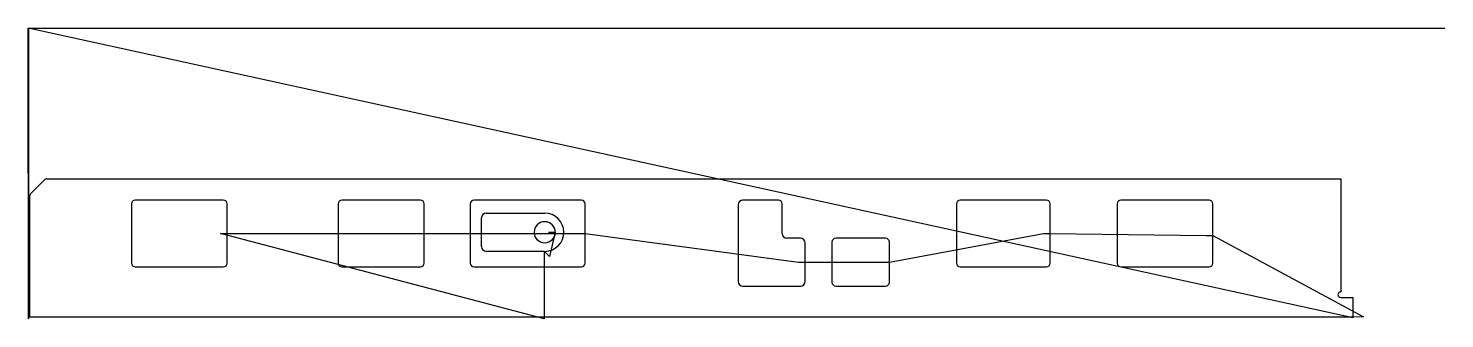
# Model space of a CAD drawing. Header units: metres. Extents: x 0 to 7400, y 0 to 1519.
import ezdxf

# ---------------------------------------------------------------- set-up
doc = ezdxf.new("R2010")
doc.units = ezdxf.units.M

msp = doc.modelspace()

# ---------------------------------------------------------------- linework, layer by layer
at = {"layer": 'TOOL_0'}
for p, q in [((6920.642, 3.808), (0, 1519.221)), ((0, 1519.221), (1, 1519.221)), ((1, -0.001), (0, 1519.221)), ((0, 1519.221), (1, 1519.221)), ((1, 1519.221), (1, -0.001)), ((1, 1519.221), (7399, 1519.221)), ((7399, 1519.221), (7400, 1519.221)), ((14.077, 657.138), (82.382, 725.443)), ((97.034, 731.5), (6857.5, 731.5)), ((6857.5, 731.5), (6857.5, 139.98)), ((7.999, 8), (7.999, 642.466)), ((538.749, 600.75), (538.749, 290.75)), ((1018.749, 620.75), (558.749, 620.75)), ((1038.749, 445.75), (1038.749, 600.75)), ((1618.749, 600.75), (1618.749, 290.75)), ((2048.749, 620.75), (1638.749, 620.75)), ((2068.749, 445.75), (2068.749, 600.75)), ((2308.749, 600.75), (2308.749, 290.75)), ((2888.749, 620.75), (2328.749, 620.75)), ((2908.749, 445.75), (2908.749, 600.75)), ((3708.749, 595.75), (3708.749, 195.75)), ((3918.749, 620.75), (3733.749, 620.75)), ((3938.749, 445.75), (3938.749, 600.75)), ((4848.749, 600.75), (4848.749, 290.75)), ((5318.749, 620.75), (4868.749, 620.75)), ((5338.749, 445.75), (5338.749, 600.75)), ((5688.749, 600.75), (5688.749, 290.75)), ((6168.749, 620.75), (5708.749, 620.75)), ((6188.749, 434.579), (6188.749, 600.75)), ((2367.873, 377.276), (2367.873, 527.276)), ((2392.873, 552.276), (2697.873, 552.276)), ((2694.346, -0.001), (1003.749, 445.75)), ((1003.749, 445.75), (1038.749, 445.75)), ((1038.749, 290.75), (1038.749, 445.75)), ((1038.749, 445.75), (2033.749, 445.75)), ((2033.749, 445.75), (2068.749, 445.75)), ((2068.749, 290.75), (2068.749, 445.75)), ((2068.749, 445.75), (2873.749, 445.75)), ((2717.873, 452.276), (2752.873, 452.276)), ((2752.873, 452.276), (2722.631, 324.933)), ((2873.749, 445.75), (2908.749, 445.75)), ((2908.749, 290.75), (2908.749, 445.75)), ((2908.749, 445.75), (4023.749, 295.75)), ((4498.749, 295.75), (5303.749, 445.75)), ((5303.749, 445.75), (5338.749, 445.75)), ((5338.749, 290.75), (5338.749, 445.75)), ((5338.749, 445.75), (6153.749, 434.579)), ((4033.749, 420.75), (3963.749, 420.75)), ((4058.749, 295.75), (4058.749, 395.75)), ((4198.749, 400.75), (4198.749, 190.75)), ((4478.749, 420.75), (4218.749, 420.75)), ((4498.749, 295.75), (4498.749, 400.75)), ((6153.749, 434.579), (6188.749, 434.579)), ((6188.749, 290.75), (6188.749, 434.579)), ((6188.749, 434.579), (6976.003, 10.257)), ((2696.373, 352.276), (2392.873, 352.276)), ((2697.882, 349.681), (2694.346, 346.145)), ((2694.346, 346.145), (2694.346, -0.001)), ((2697.883, 349.682), (2696.373, 352.276)), ((2699.372, 352.287), (2697.882, 349.681)), ((2722.631, 324.933), (2697.883, 349.682)), ((558.749, 270.75), (1018.749, 270.75)), ((1638.749, 270.75), (2048.749, 270.75)), ((2328.749, 270.75), (2888.749, 270.75)), ((4023.749, 295.75), (4058.749, 295.75)), ((4058.749, 195.75), (4058.749, 295.75)), ((4058.749, 295.75), (4463.749, 295.75)), ((4463.749, 295.75), (4498.749, 295.75)), ((4498.749, 190.75), (4498.749, 295.75)), ((4868.749, 270.75), (5318.749, 270.75)), ((5708.749, 270.75), (6168.749, 270.75)), ((3733.749, 170.75), (4033.749, 170.75)), ((4218.749, 170.75), (4478.749, 170.75)), ((6856.75, 111.5), (6919.5, 111.5)), ((6919.5, 111.5), (6919.5, 8)), ((6919.499, 8), (7.999, 8)), ((6976.003, 10.257), (6919.499, 8)), ((6919.5, 8), (6920.642, 3.808))]:
    msp.add_line(p, q, dxfattribs=at)
for centre, radius, start, end in [((97.034, 710.75), 20.75, 90, 134.919948), ((28.749, 642.466), 20.75, 135, 180), ((558.749, 600.75), 20, 90, 180), ((1018.749, 600.75), 20, 0, 90), ((1638.749, 600.75), 20, 90, 180), ((2048.749, 600.75), 20, 0, 90), ((2328.749, 600.75), 20, 90, 180), ((2888.749, 600.75), 20, 0, 90), ((3733.749, 595.75), 25, 90, 180), ((3918.749, 600.75), 20, 0, 90), ((4868.749, 600.75), 20, 90, 180), ((5318.749, 600.75), 20, 0, 90), ((5708.749, 600.75), 20, 90, 180), ((6168.749, 600.75), 20, 0, 90), ((2392.873, 527.276), 25, 90, 180), ((2697.873, 452.276), 100, 270.8588939, 90), ((2697.873, 452.276), 55, 0, 180), ((2697.873, 452.276), 55, 180, 0), ((3963.749, 445.75), 25, 180, 270), ((2392.873, 377.276), 25, 180, 270), ((4033.749, 395.75), 25, 0, 90), ((4218.749, 400.75), 20, 90, 180), ((4478.749, 400.75), 20, 0, 90), ((558.749, 290.75), 20, 180, 270), ((1018.749, 290.75), 20, 270, 0), ((1638.749, 290.75), 20, 180, 270), ((2048.749, 290.75), 20, 270, 0), ((2328.749, 290.75), 20, 180, 270), ((2888.749, 290.75), 20, 270, 0), ((4868.749, 290.75), 20, 180, 270), ((5318.749, 290.75), 20, 270, 0), ((5708.749, 290.75), 20, 180, 270), ((6168.749, 290.75), 20, 270, 0), ((3733.749, 195.75), 25, 180, 270), ((4033.749, 195.75), 25, 270, 0), ((4218.749, 190.75), 20, 180, 270), ((4478.749, 190.75), 20, 270, 0), ((6856.75, 125.75), 14.25, 86.9829859, 270)]:
    msp.add_arc(centre, radius, start, end, dxfattribs=at)

doc.saveas('drawing.dxf')
